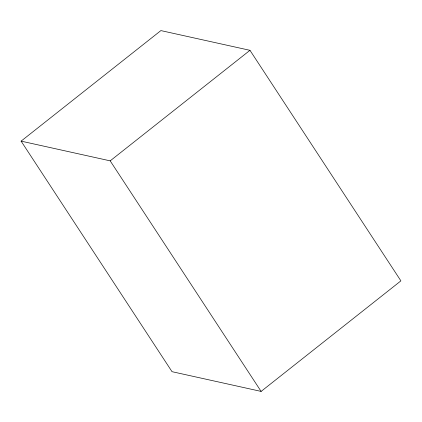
<?xml version="1.0" encoding="UTF-8"?>
<svg xmlns="http://www.w3.org/2000/svg" width="422" height="422" viewBox="0 0 422 422"><rect width="100%" height="100%" fill="white"/><g stroke="black" fill="none" stroke-linecap="round" stroke-linejoin="round"><path stroke-width="0.63" d="M21.1 141.133L160.887 30.595L249.972 50.318L400.9 280.867L261.113 391.405L172.028 371.682L21.1 141.133L110.184 160.856L261.113 391.405M110.184 160.856L249.972 50.318"/></g></svg>
